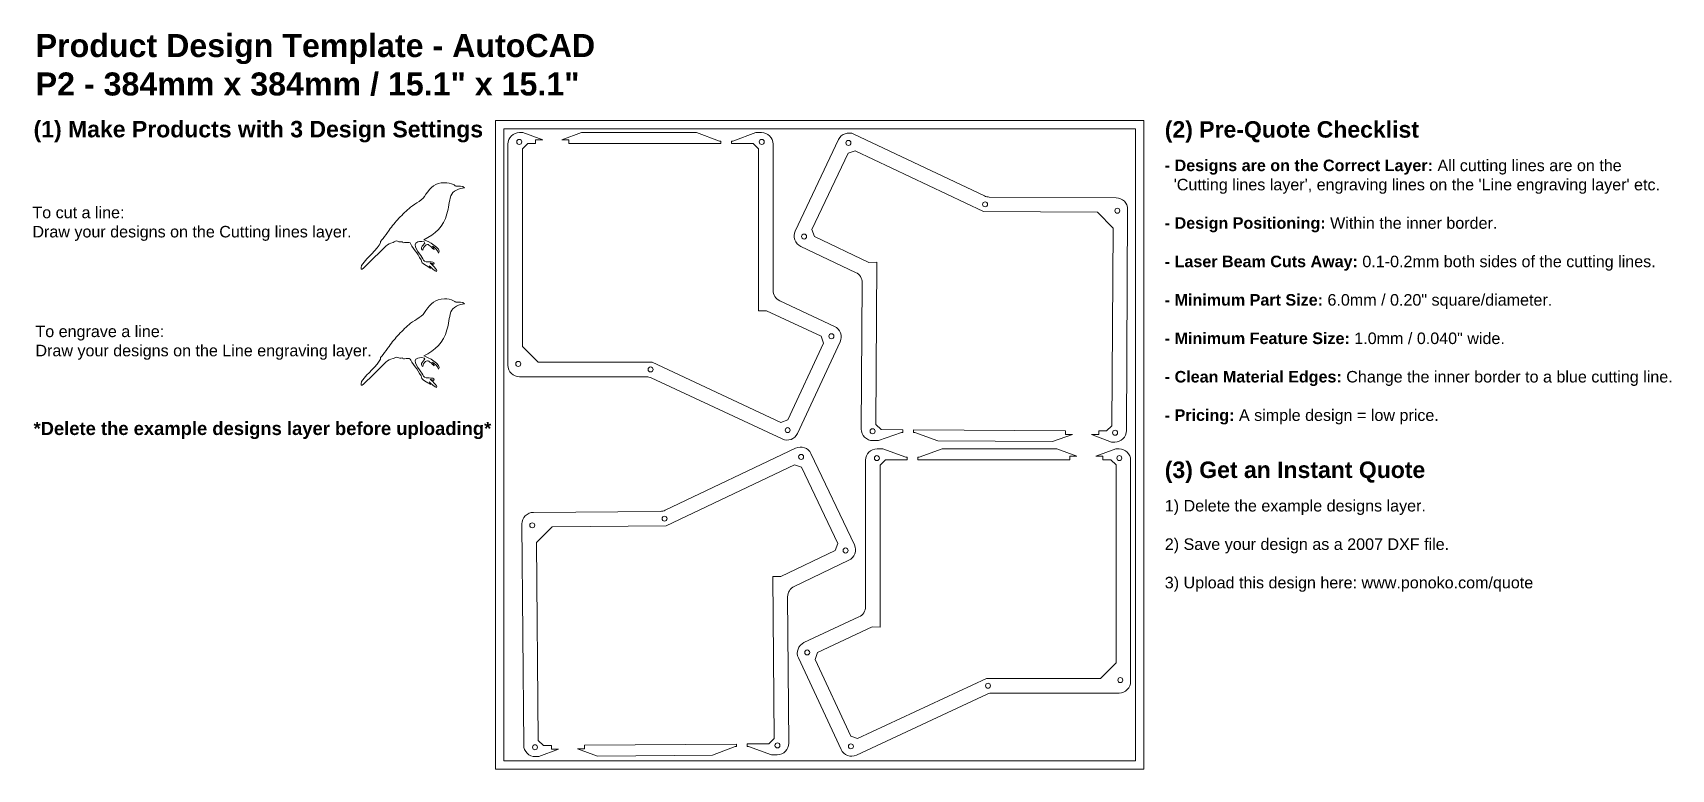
# Model space of a CAD drawing. Header units: millimetres. Extents: x -286 to 710, y -5 to 442.
import ezdxf

# ---------------------------------------------------------------- set-up
doc = ezdxf.new("R2010")
doc.units = ezdxf.units.MM
doc.header["$MEASUREMENT"] = 0
doc.layers.get('0').update_dxf_attribs({"lineweight": 0, "true_color": 0xf6921e})
doc.layers.add('Cutting lines', color=5, linetype='Continuous', lineweight=0)
doc.layers.add('Examples - DELETE before uploading', color=7, linetype='Continuous', lineweight=0, true_color=0xf6921e)
doc.styles.add('Annotative', font='arial.ttf')
doc.styles.get("Standard").update_dxf_attribs({"font": 'arial.ttf'})

msp = doc.modelspace()

# ---------------------------------------------------------------- linework, layer by layer
at = {"lineweight": 0}
for points in [[(-5, -5), (389, -5), (389, 389), (-5, 389)], [(0, 0), (384, 0), (384, 384), (0, 384)]]:
    msp.add_lwpolyline(points, close=True, dxfattribs=at)
at = {"layer": 'Cutting lines', "lineweight": 0}
for p, q in [((9.58, 381.64), (11.64, 381.64)), ((11.64, 381.64), (23.68, 377.2)), ((35.3, 377.21), (47.34, 381.64)), ((47.34, 381.64), (117.22, 381.64)), ((117.22, 381.64), (131.1, 376.53)), ((139.25, 376.53), (153.13, 381.64)), ((153.13, 381.64), (156.67, 381.64)), ((292.16, 343.16), (212.81, 380.72)), ((2.58, 374.64), (2.58, 240.31)), ((19.4, 377.2), (23.68, 377.2)), ((19.4, 374.95), (19.4, 377.2)), ((35.3, 377.21), (39.58, 377.21)), ((39.58, 374.95), (39.58, 377.21)), ((39.58, 374.95), (131.9, 374.95)), ((131.9, 376.53), (131.1, 376.53)), ((131.9, 376.53), (131.9, 374.95)), ((138.45, 376.53), (139.25, 376.53)), ((138.45, 376.53), (138.45, 374.95)), ((163.67, 374.64), (163.67, 285.85)), ((177.2, 321.86), (203.49, 377.39)), ((372.25, 342.03), (295.12, 342.49)), ((378.42, 200.67), (379.21, 334.99)), ((213.85, 296.76), (180.53, 312.54)), ((217.34, 201.61), (217.86, 290.39)), ((167.71, 279.51), (201.12, 263.93)), ((204.51, 254.63), (178.55, 198.95)), ((9.58, 233.31), (86.72, 233.31)), ((89.68, 232.65), (169.24, 195.56)), ((241.74, 199.58), (227.84, 194.55)), ((242.54, 199.57), (241.74, 199.58)), ((242.54, 199.57), (242.55, 201.15)), ((249.09, 199.53), (249.1, 201.11)), ((249.09, 199.53), (249.89, 199.53)), ((341.42, 200.57), (249.1, 201.11)), ((263.74, 194.34), (249.89, 199.53)), ((341.42, 200.57), (341.41, 198.32)), ((361.6, 200.46), (361.59, 198.2)), ((98.12, 152.26), (177.4, 189.98)), ((227.84, 194.55), (224.3, 194.57)), ((230.46, 189.6), (226.92, 189.6)), ((244.34, 184.49), (230.46, 189.6)), ((266.37, 189.6), (252.49, 184.49)), ((333.62, 193.93), (263.74, 194.34)), ((336.25, 189.6), (266.37, 189.6)), ((345.69, 198.29), (333.62, 193.93)), ((348.29, 185.17), (336.25, 189.6)), ((345.69, 198.29), (341.41, 198.32)), ((369.32, 193.72), (357.31, 198.23)), ((361.59, 198.2), (357.31, 198.23)), ((371.95, 189.6), (359.91, 185.17)), ((371.38, 193.71), (369.32, 193.72)), ((374.01, 189.6), (371.95, 189.6)), ((213.12, 131.19), (186.72, 186.67)), ((219.92, 182.6), (219.92, 93.81)), ((245.14, 184.49), (244.34, 184.49)), ((245.14, 184.49), (245.14, 182.91)), ((251.69, 184.49), (252.49, 184.49)), ((251.69, 184.49), (251.69, 182.91)), ((344.01, 182.91), (251.69, 182.91)), ((348.29, 185.17), (344.01, 185.17)), ((344.01, 182.91), (344.01, 185.17)), ((364.19, 185.17), (359.91, 185.17)), ((364.19, 182.91), (364.19, 185.17)), ((381.01, 182.6), (381.01, 48.27)), ((18.04, 150.98), (95.17, 151.58)), ((12.14, 9.6), (11.09, 143.93)), ((176.52, 106.02), (209.81, 121.86)), ((173.22, 10.86), (172.53, 99.65)), ((215.88, 87.47), (182.47, 71.89)), ((179.08, 62.59), (205.05, 6.91)), ((293.92, 40.62), (214.35, 3.52)), ((374.01, 41.27), (296.87, 41.27)), ((49.14, 9.58), (141.46, 10.3)), ((141.47, 8.72), (141.46, 10.3)), ((148.02, 8.77), (148.01, 10.35)), ((19.19, 2.66), (21.25, 2.67)), ((21.25, 2.67), (33.26, 7.2)), ((28.96, 9.42), (28.98, 7.17)), ((28.98, 7.17), (33.26, 7.2)), ((44.88, 7.29), (49.16, 7.33)), ((44.88, 7.29), (56.95, 2.95)), ((49.14, 9.58), (49.16, 7.33)), ((56.95, 2.95), (126.83, 3.5)), ((126.83, 3.5), (140.67, 8.72)), ((141.47, 8.72), (140.67, 8.72)), ((148.02, 8.77), (148.82, 8.78)), ((148.82, 8.78), (162.74, 3.78)), ((162.74, 3.78), (166.28, 3.81))]:
    msp.add_line(p, q, dxfattribs=at)
for points in [[(19.4, 374.95), (14.55, 374.95), (11.37, 371.81), (11.39, 251.68), (20.93, 242.14), (90.24, 242.14), (168.48, 205.66), (172.69, 207.15), (194.39, 253.7), (192.85, 257.92), (159.75, 273.42), (154.84, 273.35), (154.83, 371.77), (151.65, 374.95), (138.45, 374.95)], [(361.6, 200.46), (366.45, 200.43), (369.65, 203.55), (370.33, 323.68), (360.85, 333.27), (291.54, 333.67), (213.51, 370.61), (209.3, 369.15), (187.32, 322.73), (188.84, 318.5), (221.85, 302.81), (226.76, 302.85), (226.2, 204.42), (229.35, 201.23), (242.55, 201.15)], [(28.96, 9.42), (24.11, 9.39), (20.9, 12.5), (19.99, 132.63), (29.45, 142.24), (98.76, 142.78), (176.71, 179.87), (180.93, 178.42), (203, 132.04), (201.49, 127.8), (168.51, 112.05), (163.6, 112.08), (164.35, 13.66), (161.21, 10.46), (148.01, 10.35)], [(364.19, 182.91), (369.04, 182.91), (372.22, 179.77), (372.2, 59.64), (362.66, 50.1), (293.35, 50.1), (215.11, 13.62), (210.91, 15.11), (189.2, 61.66), (190.74, 65.88), (223.84, 81.38), (228.75, 81.31), (228.77, 179.73), (231.94, 182.91), (245.14, 182.91)]]:
    msp.add_lwpolyline(points, dxfattribs=at)
for centre in [(9.44, 375.99), (156.82, 375.98), (209.47, 375.37), (292.55, 338.06), (372.94, 334.18), (182.55, 318.51), (199.14, 257.94), (8.85, 241.16), (89.25, 237.76), (172.56, 200.92), (224.18, 200.23), (371.56, 199.36), (180.75, 184.64), (226.77, 183.94), (374.16, 183.95), (17.36, 143.13), (97.74, 147.16), (207.78, 127.83), (184.45, 65.9), (374.74, 49.12), (294.34, 45.72), (166.38, 9.47), (211.04, 8.89), (19, 8.31)]:
    msp.add_circle(centre, 1.52, dxfattribs=at)
for centre, start, end in [((9.58, 374.64), 90, 180), ((156.67, 374.64), 0, 90), ((209.82, 374.39), 64.66977, 154.66536), ((295.16, 349.49), 244.66977, 269.66524), ((372.21, 335.03), 359.66517, 89.66524), ((183.53, 318.86), 154.66536, 244.66704), ((210.86, 290.44), 359.66517, 64.66704), ((170.67, 285.85), 180, 245.00187), ((198.17, 257.58), 335.00019, 65.00187), ((9.58, 240.31), 180, 270.00007), ((86.72, 226.31), 65.0046, 90.00007), ((224.34, 201.57), 179.66517, 269.66517), ((371.42, 200.71), 269.66517, 359.66517), ((172.2, 201.9), 245.0046, 335.00019), ((180.4, 183.66), 25.44712, 115.44271), ((226.92, 182.6), 90, 180), ((374.01, 182.6), 0, 90), ((18.09, 143.98), 90.44724, 180.44731), ((95.11, 158.58), 270.44724, 295.44271), ((206.8, 128.18), 295.44543, 25.44712), ((179.53, 99.7), 115.44543, 180.44731), ((212.92, 93.81), 294.99813, 0), ((185.43, 65.55), 114.99813, 204.99981), ((296.87, 34.27), 89.99993, 114.9954), ((374.01, 48.27), 269.99993, 0), ((166.22, 10.81), 270.44731, 0.44731), ((19.14, 9.66), 180.44731, 270.44731), ((211.39, 9.86), 204.99981, 294.9954)]:
    msp.add_arc(centre, 7, start, end, dxfattribs=at)
at = {"layer": 'Examples - DELETE before uploading', "color": 5, "lineweight": 9}
msp.add_open_spline([(-47.44, 344.15), (-44.07, 348.39), (-41.92, 351.17), (-35.94, 351.16), (-34.1, 351.16), (-32.12, 350.97), (-30.47, 350.07), (-30.12, 349.89), (-29.5, 349.17), (-29.1, 349.16), (-27.61, 349.11), (-24.69, 349.57), (-23.9, 348.11), (-26.62, 347.92), (-31.21, 346.18), (-32.13, 343.23), (-33.23, 339.69), (-33.47, 335.9), (-34.5, 332.33), (-36.78, 324.42), (-41.38, 320.09), (-48.65, 316.51), (-46.52, 316.03), (-37.15, 311.17), (-39.61, 308.49), (-39.93, 310.41), (-42.3, 311.98), (-43.29, 312.65), (-40.61, 308.15), (-43.82, 312.2), (-44.86, 312.83), (-46.3, 313.72), (-45.51, 313.77), (-47.08, 313.39), (-47.61, 313.26), (-48.94, 311.75), (-48.93, 311.17), (-48.92, 308.9), (-50.48, 310.99), (-50.02, 311.92), (-49.66, 312.66), (-48.16, 314.16), (-48.04, 314.49), (-47.48, 315.91), (-51.64, 315.49), (-52.3, 315.26), (-56.28, 313.88), (-50.93, 308), (-49.73, 305.97), (-49.01, 304.74), (-48.65, 303.48), (-47.14, 303.13), (-47.32, 303.17), (-40.51, 303.45), (-42.62, 301.66), (-42.58, 301.69), (-44.21, 302.45), (-44.76, 302.39), (-44.58, 302.41), (-39.62, 297.79), (-40.84, 297.29), (-41.44, 297.06), (-44.77, 300.33), (-45.32, 300.78), (-45.12, 300.62), (-44.08, 299.52), (-44.47, 299.25), (-44.49, 299.23), (-49.8, 302.31), (-49.85, 302.87), (-50, 304.72), (-52.02, 307.11), (-52.92, 308.61), (-53.75, 310.01), (-56.01, 312.42), (-56.44, 313.93), (-57.11, 316.31), (-61.86, 313.72), (-61.52, 315.27), (-62.55, 315.21), (-63.62, 315.12), (-64.47, 315.66), (-65.49, 316.31), (-66.27, 315.23), (-67.27, 314.93), (-69.31, 314.32), (-70.17, 314.09), (-71.62, 312.67), (-75.94, 308.41), (-80.25, 304.16), (-84.57, 299.92), (-85.32, 299.18), (-86.9, 297.68), (-86.73, 299.67), (-86.58, 301.42), (-85.13, 302.64), (-83.99, 304), (-82.46, 305.81), (-74.08, 313.77), (-74.91, 315.6), (-74.77, 315.28), (-70.05, 321.61), (-69.6, 322.34), (-67.99, 325), (-65.82, 327.25), (-63.73, 329.59), (-61.52, 332.05), (-59.07, 334.19), (-56.58, 336.36), (-53.74, 338.83), (-48.7, 340.44), (-47.44, 344.15), (-47.44, 344.15), (-47.44, 344.15), (-47.44, 344.15)], degree=3, knots=[0, 0, 0, 0, 1, 1, 1, 2, 2, 2, 3, 3, 3, 4, 4, 4, 5, 5, 5, 6, 6, 6, 7, 7, 7, 8, 8, 8, 9, 9, 9, 10, 10, 10, 11, 11, 11, 12, 12, 12, 13, 13, 13, 14, 14, 14, 15, 15, 15, 16, 16, 16, 17, 17, 17, 18, 18, 18, 19, 19, 19, 20, 20, 20, 21, 21, 21, 22, 22, 22, 23, 23, 23, 24, 24, 24, 25, 25, 25, 26, 26, 26, 27, 27, 27, 28, 28, 28, 29, 29, 29, 30, 30, 30, 31, 31, 31, 32, 32, 32, 33, 33, 33, 34, 34, 34, 35, 35, 35, 36, 36, 36, 37, 37, 37, 38, 38, 38, 38], dxfattribs=at)
at = {"layer": 'Examples - DELETE before uploading', "color": 1, "lineweight": 9}
msp.add_open_spline([(-47.44, 273.63), (-44.07, 277.87), (-41.92, 280.65), (-35.94, 280.64), (-34.1, 280.64), (-32.12, 280.45), (-30.47, 279.56), (-30.12, 279.37), (-29.5, 278.65), (-29.1, 278.64), (-27.61, 278.6), (-24.69, 279.05), (-23.9, 277.59), (-26.62, 277.4), (-31.21, 275.66), (-32.13, 272.71), (-33.23, 269.17), (-33.47, 265.38), (-34.5, 261.81), (-36.78, 253.9), (-41.38, 249.57), (-48.65, 245.99), (-46.52, 245.51), (-37.15, 240.65), (-39.61, 237.97), (-39.93, 239.89), (-42.3, 241.46), (-43.29, 242.13), (-40.61, 237.63), (-43.82, 241.68), (-44.86, 242.31), (-46.3, 243.2), (-45.51, 243.25), (-47.08, 242.87), (-47.61, 242.74), (-48.94, 241.23), (-48.93, 240.65), (-48.92, 238.38), (-50.48, 240.47), (-50.02, 241.4), (-49.66, 242.14), (-48.16, 243.64), (-48.04, 243.97), (-47.48, 245.39), (-51.64, 244.97), (-52.3, 244.74), (-56.28, 243.36), (-50.93, 237.48), (-49.73, 235.45), (-49.01, 234.22), (-48.65, 232.96), (-47.14, 232.61), (-47.32, 232.65), (-40.51, 232.93), (-42.62, 231.14), (-42.58, 231.17), (-44.21, 231.93), (-44.76, 231.87), (-44.58, 231.89), (-39.62, 227.27), (-40.84, 226.77), (-41.44, 226.54), (-44.77, 229.81), (-45.32, 230.26), (-45.12, 230.1), (-44.08, 229), (-44.47, 228.73), (-44.49, 228.71), (-49.8, 231.79), (-49.85, 232.35), (-50, 234.2), (-52.02, 236.59), (-52.92, 238.09), (-53.75, 239.49), (-56.01, 241.9), (-56.44, 243.41), (-57.11, 245.79), (-61.86, 243.2), (-61.52, 244.75), (-62.55, 244.69), (-63.62, 244.6), (-64.47, 245.14), (-65.49, 245.79), (-66.27, 244.71), (-67.27, 244.41), (-69.31, 243.8), (-70.17, 243.57), (-71.62, 242.15), (-75.94, 237.9), (-80.25, 233.64), (-84.57, 229.4), (-85.32, 228.66), (-86.9, 227.16), (-86.73, 229.15), (-86.58, 230.9), (-85.13, 232.12), (-83.99, 233.48), (-82.46, 235.29), (-74.08, 243.25), (-74.91, 245.08), (-74.77, 244.76), (-70.05, 251.09), (-69.6, 251.82), (-67.99, 254.48), (-65.82, 256.73), (-63.73, 259.07), (-61.52, 261.53), (-59.07, 263.67), (-56.58, 265.84), (-53.74, 268.31), (-48.7, 269.92), (-47.44, 273.63), (-47.44, 273.63), (-47.44, 273.63), (-47.44, 273.63)], degree=3, knots=[0, 0, 0, 0, 1, 1, 1, 2, 2, 2, 3, 3, 3, 4, 4, 4, 5, 5, 5, 6, 6, 6, 7, 7, 7, 8, 8, 8, 9, 9, 9, 10, 10, 10, 11, 11, 11, 12, 12, 12, 13, 13, 13, 14, 14, 14, 15, 15, 15, 16, 16, 16, 17, 17, 17, 18, 18, 18, 19, 19, 19, 20, 20, 20, 21, 21, 21, 22, 22, 22, 23, 23, 23, 24, 24, 24, 25, 25, 25, 26, 26, 26, 27, 27, 27, 28, 28, 28, 29, 29, 29, 30, 30, 30, 31, 31, 31, 32, 32, 32, 33, 33, 33, 34, 34, 34, 35, 35, 35, 36, 36, 36, 37, 37, 37, 38, 38, 38, 38], dxfattribs=at)

# ---------------------------------------------------------------- texts
at = {"layer": 'Examples - DELETE before uploading', "lineweight": 0, "attachment_point": 1}
for s, insert, char_height, width in [('{\\fArial|b1|i0|c0|p34;Product Design Template - AutoCAD\\PP2 - 384mm x 384mm / 15.1" x 15.1"}', (-284.51, 441.51), 14, 378.8212), ('{\\fArial|b1|i0|c0|p34;(1) Make Products with 3 Design Settings}', (-285.75, 388.75), 10, 298.9284)]:
    msp.add_mtext(s, dxfattribs=dict(at, insert=insert, char_height=char_height, width=width))
at = {"layer": 'Examples - DELETE before uploading', "lineweight": 0, "attachment_point": 1, "style": 'Annotative'}
for s, insert, char_height, width in [('{\\fArial|b1|i0|c0|p34;\\H2.5x;(2) Pre-Quote Checklist\\P}\\P{\\fArial|b1|i0|c0|p34;\\H1.75x;- Designs are on the Correct Layer:\\fArial|b0|i0|c0|p34; All cutting lines are on the \\P  \'Cutting lines layer\', engraving lines on the \'Line engraving layer\' etc.\\P\\fArial|b1|i0|c0|p34;\\P- Design Positioning:\\fArial|b0|i0|c0|p34; Within the inner border.\\P\\fArial|b1|i0|c0|p34;\\P- Laser Beam Cuts Away: \\fArial|b0|i0|c0|p34;0.1-0.2mm both sides of the cutting lines.\\P\\fArial|b1|i0|c0|p34;\\P- Minimum Part Size:\\fArial|b0|i0|c0|p34; 6.0mm / 0.20" square/diameter.\\P\\fArial|b1|i0|c0|p34;\\P- Minimum Feature Size: \\fArial|b0|i0|c0|p34;1.0mm / 0.040" wide.\\P\\fArial|b1|i0|c0|p34;\\P- Clean Material Edges:\\fArial|b0|i0|c0|p34; Change the inner border to a blue cutting line.\\P\\fArial|b1|i0|c0|p34;\\P- Pricing:\\fArial|b0|i0|c0|p34; A simple design = low price.}\\P\\P\\P\\P{\\fArial|b1|i0|c0|p34;\\H2.5x;(3) Get an Instant Quote\\P}\\P{\\H1.75x;1) Delete the example designs layer.\\P\\P2) Save your design as a 2007 DXF file.\\P\\P3) Upload this design here: www.ponoko.com/quote}', (401.77, 388.57), 4, 405.7157), ('To cut a line:\\PDraw your designs on the Cutting lines layer.', (-286.47, 336.64), 7, 278.9813), ('To engrave a line:\\PDraw your designs on the Line engraving layer.', (-284.62, 264.44), 7, 235.0983), ('{\\fArial|b1|i0|c0|p34;*Delete the example designs layer before uploading*}', (-285.79, 205.96), 8, 393.0713)]:
    msp.add_mtext(s, dxfattribs=dict(at, insert=insert, char_height=char_height, width=width))

doc.saveas('drawing.dxf')
